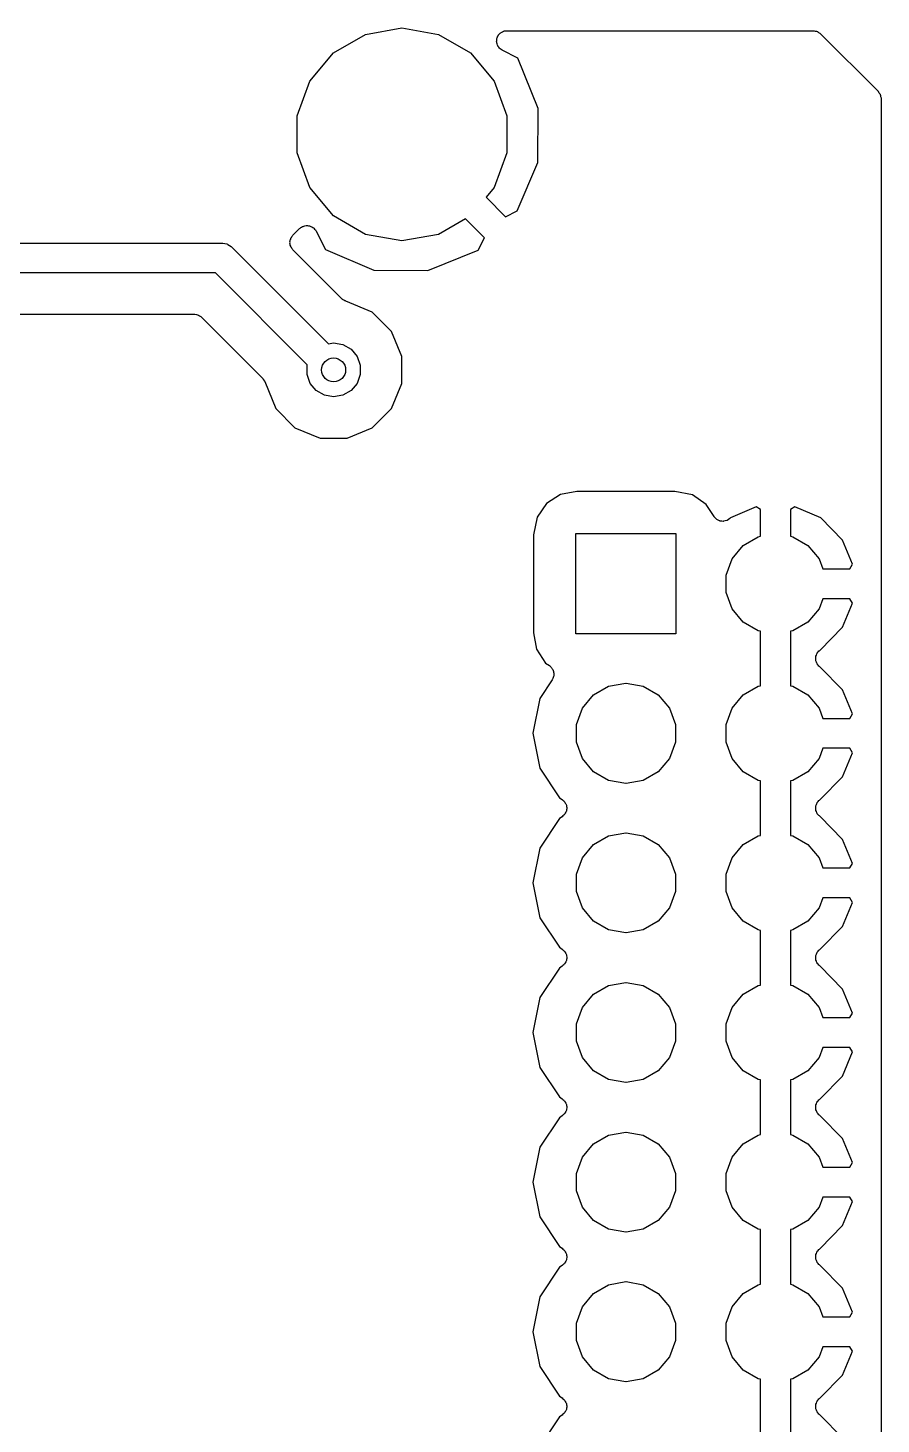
# Model space of a CAD drawing. Extents: x 91.5 to 189.2, y -112.8 to -60.5.
# Drawn here: x 174.74 to 189.22, y -84.68 to -60.97 of the extents above; entities that cross this region are included whole.
import ezdxf

# ---------------------------------------------------------------- set-up
doc = ezdxf.new("R2010")
doc.units = 0
doc.header["$MEASUREMENT"] = 0
doc.layers.add('BLACK', color=7, linetype='CONTINUOUS')

msp = doc.modelspace()

# ---------------------------------------------------------------- linework, layer by layer
at = {"layer": 'Black'}
for p, q in [((179.929, -61.3959), (180.472, -61.0821)), ((180.472, -61.0821), (181.09, -60.9731)), ((181.09, -60.9731), (181.708, -61.0821)), ((181.708, -61.0821), (182.251, -61.3959)), ((182.698, -61.165), (182.701, -61.1547)), ((182.701, -61.1547), (182.703, -61.1439)), ((182.703, -61.1439), (182.712, -61.1263)), ((182.712, -61.1263), (182.718, -61.1077)), ((182.718, -61.1077), (182.725, -61.0994)), ((182.725, -61.0994), (182.73, -61.0896)), ((182.73, -61.0896), (182.745, -61.0762)), ((182.745, -61.0762), (182.758, -61.0611)), ((182.758, -61.0611), (182.767, -61.0556)), ((182.767, -61.0556), (182.775, -61.0481)), ((182.775, -61.0481), (182.793, -61.0405)), ((182.793, -61.0405), (182.81, -61.0306)), ((182.81, -61.0306), (182.821, -61.0287)), ((182.821, -61.0287), (182.831, -61.0244)), ((182.831, -61.0244), (182.851, -61.0234)), ((182.851, -61.0234), (182.87, -61.02)), ((182.87, -61.02), (188.067, -61.02)), ((188.067, -61.02), (188.074, -61.0213)), ((188.074, -61.0213), (188.082, -61.0207)), ((188.082, -61.0207), (188.104, -61.0266)), ((188.104, -61.0266), (188.127, -61.0306)), ((188.127, -61.0306), (188.133, -61.0344)), ((188.133, -61.0344), (188.141, -61.0364)), ((188.141, -61.0364), (188.16, -61.0496)), ((188.16, -61.0496), (188.179, -61.0611)), ((188.179, -61.0611), (188.184, -61.067)), ((188.184, -61.067), (188.191, -61.0714)), ((188.191, -61.0714), (189.169, -62.0493)), ((179.525, -61.8766), (179.929, -61.3959)), ((182.251, -61.3959), (182.655, -61.8766)), ((182.695, -61.2044), (182.698, -61.1848)), ((182.698, -61.215), (182.695, -61.2044)), ((182.698, -61.1848), (182.698, -61.165)), ((182.698, -61.226), (182.698, -61.215)), ((182.704, -61.2445), (182.698, -61.226)), ((182.709, -61.2638), (182.704, -61.2445)), ((182.715, -61.273), (182.709, -61.2638)), ((182.718, -61.2832), (182.715, -61.273)), ((182.731, -61.2984), (182.718, -61.2832)), ((182.742, -61.315), (182.731, -61.2984)), ((182.751, -61.3216), (182.742, -61.315)), ((182.758, -61.3299), (182.751, -61.3216)), ((182.775, -61.3398), (182.758, -61.3299)), ((182.79, -61.3517), (182.775, -61.3398)), ((183.057, -61.4882), (182.79, -61.3517)), ((183.402, -62.34), (183.057, -61.4882)), ((179.311, -62.4662), (179.525, -61.8766)), ((182.655, -61.8766), (182.869, -62.4662)), ((189.169, -62.0493), (189.173, -62.0556)), ((189.173, -62.0556), (189.179, -62.0605)), ((189.179, -62.0605), (189.19, -62.0804)), ((189.19, -62.0804), (189.204, -62.0992)), ((189.204, -62.0992), (189.206, -62.1066)), ((189.206, -62.1066), (189.209, -62.1133)), ((183.394, -63.2581), (183.402, -62.34)), ((189.209, -62.1133), (189.213, -62.1359)), ((189.213, -62.1359), (189.219, -62.1581)), ((189.219, -62.1581), (189.219, -62.1657)), ((189.219, -62.1657), (189.22, -62.1734)), ((189.22, -62.1734), (189.22, -109.274)), ((179.311, -63.0938), (179.311, -62.4662)), ((182.869, -62.4662), (182.869, -63.0938)), ((179.525, -63.6834), (179.311, -63.0938)), ((182.869, -63.0938), (182.655, -63.6834)), ((183.047, -64.077), (183.394, -63.2581)), ((179.929, -64.1641), (179.525, -63.6834)), ((182.655, -63.6834), (182.517, -63.8477)), ((182.517, -63.8477), (182.848, -64.1788)), ((180.472, -64.4779), (179.929, -64.1641)), ((182.165, -64.2141), (181.708, -64.4779)), ((182.489, -64.538), (182.165, -64.2141)), ((182.848, -64.1788), (183.047, -64.077)), ((179.24, -64.4927), (179.353, -64.3802)), ((179.353, -64.3802), (179.363, -64.3732)), ((179.363, -64.3732), (179.371, -64.3643)), ((179.371, -64.3643), (179.387, -64.3558)), ((179.387, -64.3558), (179.403, -64.3452)), ((179.403, -64.3452), (179.414, -64.3421)), ((179.414, -64.3421), (179.425, -64.3365)), ((179.425, -64.3365), (179.444, -64.3342)), ((179.444, -64.3342), (179.461, -64.3294)), ((179.461, -64.3294), (179.474, -64.3305)), ((179.474, -64.3305), (179.486, -64.329)), ((179.486, -64.329), (179.504, -64.3331)), ((179.504, -64.3331), (179.522, -64.3347)), ((179.522, -64.3347), (179.533, -64.3399)), ((179.533, -64.3399), (179.545, -64.3426)), ((179.545, -64.3426), (179.561, -64.3527)), ((179.561, -64.3527), (179.577, -64.3605)), ((179.577, -64.3605), (179.586, -64.3691)), ((179.586, -64.3691), (179.596, -64.3757)), ((179.596, -64.3757), (179.607, -64.3905)), ((179.607, -64.3905), (179.621, -64.4036)), ((179.621, -64.4036), (179.626, -64.4146)), ((179.626, -64.4146), (179.633, -64.4243)), ((179.633, -64.4243), (179.793, -64.737)), ((158.255, -64.626), (178.03, -64.626)), ((178.03, -64.626), (178.041, -64.6279)), ((178.041, -64.6279), (178.052, -64.627)), ((178.052, -64.627), (178.084, -64.6356)), ((178.084, -64.6356), (178.117, -64.6413)), ((178.117, -64.6413), (178.127, -64.6469)), ((178.127, -64.6469), (178.137, -64.6498)), ((178.137, -64.6498), (178.165, -64.6688)), ((178.165, -64.6688), (178.193, -64.6854)), ((178.193, -64.6854), (178.2, -64.694)), ((178.2, -64.694), (178.21, -64.7004)), ((178.21, -64.7004), (179.845, -66.336)), ((179.189, -64.6015), (179.193, -64.5867)), ((179.191, -64.6168), (179.189, -64.6015)), ((179.189, -64.6321), (179.191, -64.6168)), ((179.193, -64.647), (179.189, -64.6321)), ((179.193, -64.5867), (179.195, -64.5714)), ((179.195, -64.6623), (179.193, -64.647)), ((179.195, -64.5714), (179.201, -64.5575)), ((179.201, -64.6762), (179.195, -64.6623)), ((179.201, -64.5575), (179.205, -64.5427)), ((179.205, -64.691), (179.201, -64.6762)), ((179.205, -64.5427), (179.214, -64.5301)), ((179.214, -64.7036), (179.205, -64.691)), ((179.214, -64.5301), (179.22, -64.5162)), ((179.22, -64.7175), (179.214, -64.7036)), ((179.22, -64.5162), (179.231, -64.5053)), ((179.231, -64.5053), (179.24, -64.4927)), ((181.09, -64.5869), (180.472, -64.4779)), ((181.708, -64.4779), (181.09, -64.5869)), ((182.382, -64.7471), (182.489, -64.538)), ((179.231, -64.7284), (179.22, -64.7175)), ((179.24, -64.7409), (179.231, -64.7284)), ((180.071, -65.5716), (179.24, -64.7409)), ((179.793, -64.737), (180.612, -65.0841)), ((181.53, -65.0917), (182.382, -64.7471)), ((177.925, -65.134), (158.15, -65.134)), ((179.482, -66.6907), (177.925, -65.134)), ((180.612, -65.0841), (181.53, -65.0917)), ((180.077, -65.5759), (180.071, -65.5716)), ((180.078, -65.5768), (180.077, -65.5759)), ((180.078, -65.577), (180.078, -65.5768)), ((180.082, -65.5819), (180.078, -65.577)), ((180.102, -65.5934), (180.082, -65.5819)), ((180.121, -65.6066), (180.102, -65.5934)), ((180.127, -65.6082), (180.121, -65.6066)), ((180.129, -65.6096), (180.127, -65.6082)), ((180.132, -65.611), (180.129, -65.6096)), ((180.135, -65.6124), (180.132, -65.611)), ((180.136, -65.6127), (180.135, -65.6124)), ((180.586, -65.7995), (180.136, -65.6127)), ((171.887, -65.834), (177.562, -65.834)), ((177.562, -65.834), (177.57, -65.8353)), ((177.57, -65.8353), (177.577, -65.8347)), ((177.577, -65.8347), (177.6, -65.8406)), ((177.6, -65.8406), (177.622, -65.8446)), ((177.622, -65.8446), (177.629, -65.8484)), ((177.629, -65.8484), (177.636, -65.8504)), ((177.636, -65.8504), (177.655, -65.8636)), ((177.655, -65.8636), (177.675, -65.8751)), ((177.675, -65.8751), (177.68, -65.881)), ((177.68, -65.881), (177.686, -65.8854)), ((177.686, -65.8854), (178.722, -66.9207)), ((180.912, -66.1254), (180.586, -65.7995)), ((181.087, -66.5508), (180.912, -66.1254)), ((179.845, -66.336), (179.93, -66.3211)), ((179.93, -66.3211), (180.087, -66.3487)), ((180.087, -66.3487), (180.225, -66.4284)), ((180.225, -66.4284), (180.327, -66.5505)), ((180.327, -66.5505), (180.382, -66.7003)), ((181.087, -67.0112), (181.087, -66.5508)), ((179.478, -66.7003), (179.482, -66.6907)), ((179.478, -66.8597), (179.478, -66.7003)), ((180.382, -66.7003), (180.382, -66.8597)), ((178.722, -66.9207), (178.724, -66.9239)), ((178.724, -66.9239), (178.727, -66.9263)), ((178.727, -66.9263), (178.741, -66.9488)), ((178.741, -66.9488), (178.756, -66.9706)), ((178.756, -66.9706), (178.757, -66.9744)), ((178.757, -66.9744), (178.76, -66.9778)), ((178.76, -66.9778), (178.948, -67.4346)), ((179.533, -67.0095), (179.478, -66.8597)), ((179.635, -67.1316), (179.533, -67.0095)), ((180.327, -67.0095), (180.225, -67.1316)), ((180.382, -66.8597), (180.327, -67.0095)), ((180.91, -67.4364), (181.087, -67.0112)), ((179.773, -67.2113), (179.635, -67.1316)), ((179.93, -67.2389), (179.773, -67.2113)), ((180.087, -67.2113), (179.93, -67.2389)), ((180.225, -67.1316), (180.087, -67.2113)), ((178.948, -67.4346), (179.274, -67.7605)), ((180.585, -67.7616), (180.91, -67.4364)), ((179.274, -67.7605), (179.699, -67.937)), ((180.159, -67.9374), (180.585, -67.7616)), ((179.699, -67.937), (180.159, -67.9374)), ((183.782, -68.8945), (183.542, -69.0485)), ((184.056, -68.8428), (183.782, -68.8945)), ((185.722, -68.8428), (184.056, -68.8428)), ((186.018, -68.9026), (185.722, -68.8428)), ((186.252, -69.0624), (186.018, -68.9026)), ((183.542, -69.0485), (183.383, -69.2824)), ((186.386, -69.2707), (186.252, -69.0624)), ((187.101, -69.1058), (186.664, -69.2928)), ((187.176, -69.15), (187.101, -69.1058)), ((187.176, -69.6042), (187.176, -69.15)), ((187.759, -69.1058), (187.684, -69.15)), ((187.684, -69.15), (187.684, -69.6042)), ((188.196, -69.2928), (187.759, -69.1058)), ((183.383, -69.2824), (183.323, -69.5776)), ((186.389, -69.274), (186.386, -69.2707)), ((186.391, -69.2781), (186.389, -69.274)), ((186.409, -69.2963), (186.391, -69.2781)), ((186.427, -69.3154), (186.409, -69.2963)), ((186.431, -69.3175), (186.427, -69.3154)), ((186.434, -69.3207), (186.431, -69.3175)), ((186.458, -69.3314), (186.434, -69.3207)), ((186.481, -69.3433), (186.458, -69.3314)), ((186.486, -69.3439), (186.481, -69.3433)), ((186.49, -69.3457), (186.486, -69.3439)), ((186.516, -69.3477), (186.49, -69.3457)), ((186.542, -69.351), (186.516, -69.3477)), ((186.546, -69.35), (186.542, -69.351)), ((186.55, -69.3503), (186.546, -69.35)), ((186.576, -69.3433), (186.55, -69.3503)), ((186.601, -69.3375), (186.576, -69.3433)), ((186.605, -69.3351), (186.601, -69.3375)), ((186.609, -69.3339), (186.605, -69.3351)), ((186.63, -69.3187), (186.609, -69.3339)), ((186.652, -69.3046), (186.63, -69.3187)), ((186.655, -69.3009), (186.652, -69.3046)), ((186.659, -69.2983), (186.655, -69.3009)), ((186.664, -69.2928), (186.659, -69.2983)), ((188.566, -69.6717), (188.196, -69.2928)), ((183.323, -69.5776), (183.323, -71.2436)), ((184.04, -71.26), (184.04, -69.56)), ((184.04, -69.56), (185.74, -69.56)), ((185.74, -69.56), (185.74, -71.26)), ((186.88, -69.7589), (187.136, -69.6113)), ((187.136, -69.6113), (187.176, -69.6042)), ((187.684, -69.6042), (187.724, -69.6113)), ((187.724, -69.6113), (187.98, -69.7589)), ((188.735, -70.0794), (188.566, -69.6717)), ((186.691, -69.985), (186.88, -69.7589)), ((187.98, -69.7589), (188.169, -69.985)), ((186.59, -70.2624), (186.691, -69.985)), ((188.169, -69.985), (188.232, -70.156)), ((188.232, -70.156), (188.69, -70.156)), ((188.69, -70.156), (188.735, -70.0794)), ((186.59, -70.5576), (186.59, -70.2624)), ((186.691, -70.835), (186.59, -70.5576)), ((186.88, -71.0611), (186.691, -70.835)), ((188.169, -70.835), (187.98, -71.0611)), ((188.232, -70.664), (188.169, -70.835)), ((188.69, -70.664), (188.232, -70.664)), ((188.566, -71.1483), (188.735, -70.7406)), ((188.735, -70.7406), (188.69, -70.664)), ((187.136, -71.2087), (186.88, -71.0611)), ((187.98, -71.0611), (187.724, -71.2087)), ((183.323, -71.2436), (183.375, -71.5183)), ((185.74, -71.26), (184.04, -71.26)), ((187.176, -71.2158), (187.136, -71.2087)), ((187.176, -72.1442), (187.176, -71.2158)), ((187.724, -71.2087), (187.684, -71.2158)), ((187.684, -71.2158), (187.684, -72.1442)), ((188.188, -71.5354), (188.566, -71.1483)), ((183.375, -71.5183), (183.528, -71.7576)), ((188.134, -71.593), (188.138, -71.5839)), ((188.138, -71.5839), (188.152, -71.5687)), ((188.152, -71.5687), (188.165, -71.552)), ((188.165, -71.552), (188.173, -71.5467)), ((188.173, -71.5467), (188.18, -71.5395)), ((188.18, -71.5395), (188.188, -71.5354)), ((183.528, -71.7576), (183.591, -71.8004)), ((183.591, -71.8004), (183.602, -71.8105)), ((183.602, -71.8105), (183.614, -71.8185)), ((183.614, -71.8185), (183.623, -71.8316)), ((188.111, -71.6592), (188.114, -71.6498)), ((188.112, -71.68), (188.111, -71.6592)), ((188.111, -71.7008), (188.112, -71.68)), ((188.114, -71.7102), (188.111, -71.7008)), ((188.114, -71.64), (188.122, -71.6208)), ((188.114, -71.6498), (188.114, -71.64)), ((188.114, -71.72), (188.114, -71.7102)), ((188.122, -71.7392), (188.114, -71.72)), ((188.122, -71.6208), (188.128, -71.6008)), ((188.128, -71.7592), (188.122, -71.7392)), ((188.128, -71.6008), (188.134, -71.593)), ((188.134, -71.767), (188.128, -71.7592)), ((188.138, -71.7761), (188.134, -71.767)), ((188.152, -71.7913), (188.138, -71.7761)), ((188.165, -71.808), (188.152, -71.7913)), ((188.173, -71.8133), (188.165, -71.808)), ((188.18, -71.8205), (188.173, -71.8133)), ((188.188, -71.8246), (188.18, -71.8205)), ((188.566, -72.2117), (188.188, -71.8246)), ((183.638, -72.0428), (183.427, -72.3582)), ((183.623, -71.8316), (183.635, -71.843)), ((183.635, -71.843), (183.641, -71.856)), ((183.644, -72.0296), (183.638, -72.0428)), ((183.641, -71.856), (183.65, -71.8677)), ((183.652, -72.0176), (183.644, -72.0296)), ((183.65, -71.8677), (183.654, -71.8833)), ((183.656, -72.0019), (183.652, -72.0176)), ((183.654, -71.8833), (183.661, -71.8979)), ((183.663, -71.987), (183.656, -72.0019)), ((183.661, -71.8979), (183.663, -71.9123)), ((183.663, -71.9123), (183.667, -71.9262)), ((183.664, -71.9726), (183.663, -71.987)), ((183.667, -71.9586), (183.664, -71.9726)), ((183.667, -71.9262), (183.666, -71.9424)), ((183.666, -71.9424), (183.667, -71.9586)), ((184.151, -72.525), (184.34, -72.2989)), ((184.34, -72.2989), (184.596, -72.1513)), ((184.596, -72.1513), (184.887, -72.1)), ((184.887, -72.1), (184.893, -72.1)), ((184.893, -72.1), (185.184, -72.1513)), ((185.184, -72.1513), (185.44, -72.2989)), ((185.44, -72.2989), (185.629, -72.525)), ((186.691, -72.525), (186.88, -72.2989)), ((186.88, -72.2989), (187.136, -72.1513)), ((187.136, -72.1513), (187.176, -72.1442)), ((187.684, -72.1442), (187.724, -72.1513)), ((187.724, -72.1513), (187.98, -72.2989)), ((187.98, -72.2989), (188.169, -72.525)), ((188.735, -72.6194), (188.566, -72.2117)), ((183.427, -72.3582), (183.31, -72.95)), ((184.05, -72.8024), (184.151, -72.525)), ((185.629, -72.525), (185.73, -72.8024)), ((186.59, -72.8024), (186.691, -72.525)), ((188.169, -72.525), (188.232, -72.696)), ((188.232, -72.696), (188.69, -72.696)), ((188.69, -72.696), (188.735, -72.6194)), ((183.31, -72.95), (183.427, -73.5418)), ((184.05, -73.0976), (184.05, -72.8024)), ((185.73, -72.8024), (185.73, -73.0976)), ((186.59, -73.0976), (186.59, -72.8024)), ((184.151, -73.375), (184.05, -73.0976)), ((185.73, -73.0976), (185.629, -73.375)), ((186.691, -73.375), (186.59, -73.0976)), ((188.232, -73.204), (188.169, -73.375)), ((188.69, -73.204), (188.232, -73.204)), ((188.735, -73.2806), (188.69, -73.204)), ((184.34, -73.6011), (184.151, -73.375)), ((185.629, -73.375), (185.44, -73.6011)), ((186.88, -73.6011), (186.691, -73.375)), ((188.169, -73.375), (187.98, -73.6011)), ((188.566, -73.6883), (188.735, -73.2806)), ((183.427, -73.5418), (183.763, -74.0436)), ((184.596, -73.7487), (184.34, -73.6011)), ((185.44, -73.6011), (185.184, -73.7487)), ((187.136, -73.7487), (186.88, -73.6011)), ((187.98, -73.6011), (187.724, -73.7487)), ((188.188, -74.0754), (188.566, -73.6883)), ((184.887, -73.8), (184.596, -73.7487)), ((184.893, -73.8), (184.887, -73.8)), ((185.184, -73.7487), (184.893, -73.8)), ((187.176, -73.7558), (187.136, -73.7487)), ((187.176, -74.6842), (187.176, -73.7558)), ((187.724, -73.7487), (187.684, -73.7558)), ((187.684, -73.7558), (187.684, -74.6842)), ((183.763, -74.0436), (183.808, -74.0741)), ((183.808, -74.0741), (183.822, -74.0873)), ((183.822, -74.0873), (183.838, -74.0986)), ((183.838, -74.0986), (183.844, -74.1082)), ((183.844, -74.1082), (183.852, -74.1162)), ((183.852, -74.1162), (183.861, -74.1334)), ((183.861, -74.1334), (183.871, -74.1493)), ((183.871, -74.1493), (183.874, -74.1605)), ((183.874, -74.1605), (183.879, -74.1709)), ((183.879, -74.1709), (183.881, -74.1899)), ((183.881, -74.1899), (183.886, -74.2085)), ((188.111, -74.1992), (188.114, -74.1898)), ((188.114, -74.18), (188.122, -74.1608)), ((188.114, -74.1898), (188.114, -74.18)), ((188.122, -74.1608), (188.128, -74.1408)), ((188.128, -74.1408), (188.134, -74.133)), ((188.134, -74.133), (188.138, -74.1239)), ((188.138, -74.1239), (188.152, -74.1087)), ((188.152, -74.1087), (188.165, -74.092)), ((188.165, -74.092), (188.173, -74.0867)), ((188.173, -74.0867), (188.18, -74.0795)), ((188.18, -74.0795), (188.188, -74.0754)), ((183.763, -74.3964), (183.427, -74.8982)), ((183.808, -74.3659), (183.763, -74.3964)), ((183.822, -74.3527), (183.808, -74.3659)), ((183.838, -74.3414), (183.822, -74.3527)), ((183.844, -74.3318), (183.838, -74.3414)), ((183.852, -74.3238), (183.844, -74.3318)), ((183.861, -74.3066), (183.852, -74.3238)), ((183.871, -74.2907), (183.861, -74.3066)), ((183.874, -74.2795), (183.871, -74.2907)), ((183.879, -74.2691), (183.874, -74.2795)), ((183.881, -74.2501), (183.879, -74.2691)), ((183.886, -74.2315), (183.881, -74.2501)), ((183.886, -74.2085), (183.885, -74.22)), ((183.885, -74.22), (183.886, -74.2315)), ((188.112, -74.22), (188.111, -74.1992)), ((188.111, -74.2408), (188.112, -74.22)), ((188.114, -74.2502), (188.111, -74.2408)), ((188.114, -74.26), (188.114, -74.2502)), ((188.122, -74.2792), (188.114, -74.26)), ((188.128, -74.2992), (188.122, -74.2792)), ((188.134, -74.307), (188.128, -74.2992)), ((188.138, -74.3161), (188.134, -74.307)), ((188.152, -74.3313), (188.138, -74.3161)), ((188.165, -74.348), (188.152, -74.3313)), ((188.173, -74.3533), (188.165, -74.348)), ((188.18, -74.3605), (188.173, -74.3533)), ((188.188, -74.3646), (188.18, -74.3605)), ((188.566, -74.7517), (188.188, -74.3646)), ((184.596, -74.6913), (184.887, -74.64)), ((184.887, -74.64), (184.893, -74.64)), ((184.893, -74.64), (185.184, -74.6913)), ((183.427, -74.8982), (183.31, -75.49)), ((184.151, -75.065), (184.34, -74.8389)), ((184.34, -74.8389), (184.596, -74.6913)), ((185.184, -74.6913), (185.44, -74.8389)), ((185.44, -74.8389), (185.629, -75.065)), ((186.691, -75.065), (186.88, -74.8389)), ((186.88, -74.8389), (187.136, -74.6913)), ((187.136, -74.6913), (187.176, -74.6842)), ((187.684, -74.6842), (187.724, -74.6913)), ((187.724, -74.6913), (187.98, -74.8389)), ((187.98, -74.8389), (188.169, -75.065)), ((188.735, -75.1594), (188.566, -74.7517)), ((184.05, -75.3424), (184.151, -75.065)), ((185.629, -75.065), (185.73, -75.3424)), ((186.59, -75.3424), (186.691, -75.065)), ((188.169, -75.065), (188.232, -75.236)), ((184.05, -75.6376), (184.05, -75.3424)), ((185.73, -75.3424), (185.73, -75.6376)), ((186.59, -75.6376), (186.59, -75.3424)), ((188.232, -75.236), (188.69, -75.236)), ((188.69, -75.236), (188.735, -75.1594)), ((183.31, -75.49), (183.427, -76.0818)), ((184.151, -75.915), (184.05, -75.6376)), ((185.73, -75.6376), (185.629, -75.915)), ((186.691, -75.915), (186.59, -75.6376)), ((188.232, -75.744), (188.169, -75.915)), ((188.69, -75.744), (188.232, -75.744)), ((188.566, -76.2283), (188.735, -75.8206)), ((188.735, -75.8206), (188.69, -75.744)), ((183.427, -76.0818), (183.763, -76.5836)), ((184.34, -76.1411), (184.151, -75.915)), ((185.629, -75.915), (185.44, -76.1411)), ((186.88, -76.1411), (186.691, -75.915)), ((188.169, -75.915), (187.98, -76.1411)), ((184.596, -76.2887), (184.34, -76.1411)), ((184.887, -76.34), (184.596, -76.2887)), ((185.184, -76.2887), (184.893, -76.34)), ((185.44, -76.1411), (185.184, -76.2887)), ((187.136, -76.2887), (186.88, -76.1411)), ((187.176, -76.2958), (187.136, -76.2887)), ((187.176, -77.2242), (187.176, -76.2958)), ((187.724, -76.2887), (187.684, -76.2958)), ((187.684, -76.2958), (187.684, -77.2242)), ((187.98, -76.1411), (187.724, -76.2887)), ((188.188, -76.6154), (188.566, -76.2283)), ((184.893, -76.34), (184.887, -76.34)), ((183.763, -76.5836), (183.808, -76.6141)), ((183.808, -76.6141), (183.822, -76.6273)), ((183.822, -76.6273), (183.838, -76.6386)), ((183.838, -76.6386), (183.844, -76.6482)), ((183.844, -76.6482), (183.852, -76.6562)), ((183.852, -76.6562), (183.861, -76.6734)), ((183.861, -76.6734), (183.871, -76.6893)), ((183.871, -76.6893), (183.874, -76.7005)), ((183.874, -76.7005), (183.879, -76.7109)), ((183.879, -76.7109), (183.881, -76.7299)), ((183.881, -76.7901), (183.879, -76.8091)), ((183.881, -76.7299), (183.886, -76.7485)), ((183.886, -76.7715), (183.881, -76.7901)), ((183.886, -76.7485), (183.885, -76.76)), ((183.885, -76.76), (183.886, -76.7715)), ((188.111, -76.7392), (188.114, -76.7298)), ((188.112, -76.76), (188.111, -76.7392)), ((188.111, -76.7808), (188.112, -76.76)), ((188.114, -76.7902), (188.111, -76.7808)), ((188.114, -76.72), (188.122, -76.7008)), ((188.114, -76.7298), (188.114, -76.72)), ((188.114, -76.8), (188.114, -76.7902)), ((188.122, -76.8192), (188.114, -76.8)), ((188.122, -76.7008), (188.128, -76.6808)), ((188.128, -76.6808), (188.134, -76.673)), ((188.134, -76.673), (188.138, -76.6639)), ((188.138, -76.6639), (188.152, -76.6487)), ((188.152, -76.6487), (188.165, -76.632)), ((188.165, -76.632), (188.173, -76.6267)), ((188.173, -76.6267), (188.18, -76.6195)), ((188.18, -76.6195), (188.188, -76.6154)), ((183.763, -76.9364), (183.427, -77.4382)), ((183.808, -76.9059), (183.763, -76.9364)), ((183.822, -76.8927), (183.808, -76.9059)), ((183.838, -76.8814), (183.822, -76.8927)), ((183.844, -76.8718), (183.838, -76.8814)), ((183.852, -76.8638), (183.844, -76.8718)), ((183.861, -76.8466), (183.852, -76.8638)), ((183.871, -76.8307), (183.861, -76.8466)), ((183.874, -76.8195), (183.871, -76.8307)), ((183.879, -76.8091), (183.874, -76.8195)), ((188.128, -76.8392), (188.122, -76.8192)), ((188.134, -76.847), (188.128, -76.8392)), ((188.138, -76.8561), (188.134, -76.847)), ((188.152, -76.8713), (188.138, -76.8561)), ((188.165, -76.888), (188.152, -76.8713)), ((188.173, -76.8933), (188.165, -76.888)), ((188.18, -76.9005), (188.173, -76.8933)), ((188.188, -76.9046), (188.18, -76.9005)), ((188.566, -77.2917), (188.188, -76.9046)), ((184.34, -77.3789), (184.596, -77.2313)), ((184.596, -77.2313), (184.887, -77.18)), ((184.887, -77.18), (184.893, -77.18)), ((184.893, -77.18), (185.184, -77.2313)), ((185.184, -77.2313), (185.44, -77.3789)), ((186.88, -77.3789), (187.136, -77.2313)), ((187.136, -77.2313), (187.176, -77.2242)), ((187.684, -77.2242), (187.724, -77.2313)), ((187.724, -77.2313), (187.98, -77.3789)), ((183.427, -77.4382), (183.31, -78.03)), ((184.151, -77.605), (184.34, -77.3789)), ((185.44, -77.3789), (185.629, -77.605)), ((186.691, -77.605), (186.88, -77.3789)), ((187.98, -77.3789), (188.169, -77.605)), ((188.735, -77.6994), (188.566, -77.2917)), ((184.05, -77.8824), (184.151, -77.605)), ((185.629, -77.605), (185.73, -77.8824)), ((186.59, -77.8824), (186.691, -77.605)), ((188.169, -77.605), (188.232, -77.776)), ((188.69, -77.776), (188.735, -77.6994)), ((184.05, -78.1776), (184.05, -77.8824)), ((185.73, -77.8824), (185.73, -78.1776)), ((186.59, -78.1776), (186.59, -77.8824)), ((188.232, -77.776), (188.69, -77.776)), ((183.31, -78.03), (183.427, -78.6218)), ((184.151, -78.455), (184.05, -78.1776)), ((185.73, -78.1776), (185.629, -78.455)), ((186.691, -78.455), (186.59, -78.1776)), ((184.34, -78.6811), (184.151, -78.455)), ((185.629, -78.455), (185.44, -78.6811)), ((186.88, -78.6811), (186.691, -78.455)), ((188.169, -78.455), (187.98, -78.6811)), ((188.232, -78.284), (188.169, -78.455)), ((188.69, -78.284), (188.232, -78.284)), ((188.566, -78.7683), (188.735, -78.3606)), ((188.735, -78.3606), (188.69, -78.284)), ((183.427, -78.6218), (183.763, -79.1236)), ((184.596, -78.8287), (184.34, -78.6811)), ((185.44, -78.6811), (185.184, -78.8287)), ((187.136, -78.8287), (186.88, -78.6811)), ((187.98, -78.6811), (187.724, -78.8287)), ((184.887, -78.88), (184.596, -78.8287)), ((184.893, -78.88), (184.887, -78.88)), ((185.184, -78.8287), (184.893, -78.88)), ((187.176, -78.8358), (187.136, -78.8287)), ((187.176, -79.7642), (187.176, -78.8358)), ((187.724, -78.8287), (187.684, -78.8358)), ((187.684, -78.8358), (187.684, -79.7642)), ((188.188, -79.1554), (188.566, -78.7683)), ((183.763, -79.1236), (183.808, -79.1541)), ((183.808, -79.1541), (183.822, -79.1673)), ((183.822, -79.1673), (183.838, -79.1786)), ((188.152, -79.1887), (188.165, -79.172)), ((188.165, -79.172), (188.173, -79.1667)), ((188.173, -79.1667), (188.18, -79.1595)), ((188.18, -79.1595), (188.188, -79.1554)), ((183.838, -79.1786), (183.844, -79.1882)), ((183.844, -79.4118), (183.838, -79.4214)), ((183.844, -79.1882), (183.852, -79.1962)), ((183.852, -79.4038), (183.844, -79.4118)), ((183.852, -79.1962), (183.861, -79.2134)), ((183.861, -79.3866), (183.852, -79.4038)), ((183.861, -79.2134), (183.871, -79.2293)), ((183.871, -79.3707), (183.861, -79.3866)), ((183.871, -79.2293), (183.874, -79.2405)), ((183.874, -79.3595), (183.871, -79.3707)), ((183.874, -79.2405), (183.879, -79.2509)), ((183.879, -79.3491), (183.874, -79.3595)), ((183.879, -79.2509), (183.881, -79.2699)), ((183.881, -79.3301), (183.879, -79.3491)), ((183.881, -79.2699), (183.886, -79.2885)), ((183.886, -79.3115), (183.881, -79.3301)), ((183.886, -79.2885), (183.885, -79.3)), ((183.885, -79.3), (183.886, -79.3115)), ((188.111, -79.2792), (188.114, -79.2698)), ((188.112, -79.3), (188.111, -79.2792)), ((188.111, -79.3208), (188.112, -79.3)), ((188.114, -79.3302), (188.111, -79.3208)), ((188.114, -79.26), (188.122, -79.2408)), ((188.114, -79.2698), (188.114, -79.26)), ((188.114, -79.34), (188.114, -79.3302)), ((188.122, -79.3592), (188.114, -79.34)), ((188.122, -79.2408), (188.128, -79.2208)), ((188.128, -79.3792), (188.122, -79.3592)), ((188.128, -79.2208), (188.134, -79.213)), ((188.134, -79.387), (188.128, -79.3792)), ((188.134, -79.213), (188.138, -79.2039)), ((188.138, -79.3961), (188.134, -79.387)), ((188.138, -79.2039), (188.152, -79.1887)), ((188.152, -79.4113), (188.138, -79.3961)), ((188.165, -79.428), (188.152, -79.4113)), ((183.763, -79.4764), (183.427, -79.9782)), ((183.808, -79.4459), (183.763, -79.4764)), ((183.822, -79.4327), (183.808, -79.4459)), ((183.838, -79.4214), (183.822, -79.4327)), ((188.173, -79.4333), (188.165, -79.428)), ((188.18, -79.4405), (188.173, -79.4333)), ((188.188, -79.4446), (188.18, -79.4405)), ((188.566, -79.8317), (188.188, -79.4446)), ((184.34, -79.9189), (184.596, -79.7713)), ((184.596, -79.7713), (184.887, -79.72)), ((184.887, -79.72), (184.893, -79.72)), ((184.893, -79.72), (185.184, -79.7713)), ((185.184, -79.7713), (185.44, -79.9189)), ((186.88, -79.9189), (187.136, -79.7713)), ((187.136, -79.7713), (187.176, -79.7642)), ((187.684, -79.7642), (187.724, -79.7713)), ((187.724, -79.7713), (187.98, -79.9189)), ((188.735, -80.2394), (188.566, -79.8317)), ((183.427, -79.9782), (183.31, -80.57)), ((184.151, -80.145), (184.34, -79.9189)), ((185.44, -79.9189), (185.629, -80.145)), ((186.691, -80.145), (186.88, -79.9189)), ((187.98, -79.9189), (188.169, -80.145)), ((184.05, -80.4224), (184.151, -80.145)), ((185.629, -80.145), (185.73, -80.4224)), ((186.59, -80.4224), (186.691, -80.145)), ((188.169, -80.145), (188.232, -80.316)), ((188.232, -80.316), (188.69, -80.316)), ((188.69, -80.316), (188.735, -80.2394)), ((183.31, -80.57), (183.427, -81.1618)), ((184.05, -80.7176), (184.05, -80.4224)), ((185.73, -80.4224), (185.73, -80.7176)), ((186.59, -80.7176), (186.59, -80.4224)), ((184.151, -80.995), (184.05, -80.7176)), ((185.73, -80.7176), (185.629, -80.995)), ((186.691, -80.995), (186.59, -80.7176)), ((188.232, -80.824), (188.169, -80.995)), ((188.69, -80.824), (188.232, -80.824)), ((188.735, -80.9006), (188.69, -80.824)), ((184.34, -81.2211), (184.151, -80.995)), ((185.629, -80.995), (185.44, -81.2211)), ((186.88, -81.2211), (186.691, -80.995)), ((188.169, -80.995), (187.98, -81.2211)), ((188.566, -81.3083), (188.735, -80.9006)), ((183.427, -81.1618), (183.763, -81.6636)), ((184.596, -81.3687), (184.34, -81.2211)), ((185.44, -81.2211), (185.184, -81.3687)), ((187.136, -81.3687), (186.88, -81.2211)), ((187.98, -81.2211), (187.724, -81.3687)), ((188.188, -81.6954), (188.566, -81.3083)), ((184.887, -81.42), (184.596, -81.3687)), ((184.893, -81.42), (184.887, -81.42)), ((185.184, -81.3687), (184.893, -81.42)), ((187.176, -81.3758), (187.136, -81.3687)), ((187.176, -82.3042), (187.176, -81.3758)), ((187.724, -81.3687), (187.684, -81.3758)), ((187.684, -81.3758), (187.684, -82.3042)), ((183.763, -81.6636), (183.808, -81.6941)), ((183.808, -81.6941), (183.822, -81.7073)), ((183.822, -81.7073), (183.838, -81.7186)), ((183.838, -81.7186), (183.844, -81.7282)), ((183.844, -81.7282), (183.852, -81.7362)), ((183.852, -81.7362), (183.861, -81.7534)), ((183.861, -81.7534), (183.871, -81.7693)), ((183.871, -81.7693), (183.874, -81.7805)), ((183.874, -81.7805), (183.879, -81.7909)), ((188.114, -81.8), (188.122, -81.7808)), ((188.122, -81.7808), (188.128, -81.7608)), ((188.128, -81.7608), (188.134, -81.753)), ((188.134, -81.753), (188.138, -81.7439)), ((188.138, -81.7439), (188.152, -81.7287)), ((188.152, -81.7287), (188.165, -81.712)), ((188.165, -81.712), (188.173, -81.7067)), ((188.173, -81.7067), (188.18, -81.6995)), ((188.18, -81.6995), (188.188, -81.6954)), ((183.763, -82.0164), (183.427, -82.5182)), ((183.808, -81.9859), (183.763, -82.0164)), ((183.822, -81.9727), (183.808, -81.9859)), ((183.838, -81.9614), (183.822, -81.9727)), ((183.844, -81.9518), (183.838, -81.9614)), ((183.852, -81.9438), (183.844, -81.9518)), ((183.861, -81.9266), (183.852, -81.9438)), ((183.871, -81.9107), (183.861, -81.9266)), ((183.874, -81.8995), (183.871, -81.9107)), ((183.879, -81.8891), (183.874, -81.8995)), ((183.879, -81.7909), (183.881, -81.8099)), ((183.881, -81.8701), (183.879, -81.8891)), ((183.881, -81.8099), (183.886, -81.8285)), ((183.886, -81.8515), (183.881, -81.8701)), ((183.886, -81.8285), (183.885, -81.84)), ((183.885, -81.84), (183.886, -81.8515)), ((188.111, -81.8192), (188.114, -81.8098)), ((188.112, -81.84), (188.111, -81.8192)), ((188.111, -81.8608), (188.112, -81.84)), ((188.114, -81.8702), (188.111, -81.8608)), ((188.114, -81.8098), (188.114, -81.8)), ((188.114, -81.88), (188.114, -81.8702)), ((188.122, -81.8992), (188.114, -81.88)), ((188.128, -81.9192), (188.122, -81.8992)), ((188.134, -81.927), (188.128, -81.9192)), ((188.138, -81.9361), (188.134, -81.927)), ((188.152, -81.9513), (188.138, -81.9361)), ((188.165, -81.968), (188.152, -81.9513)), ((188.173, -81.9733), (188.165, -81.968)), ((188.18, -81.9805), (188.173, -81.9733)), ((188.188, -81.9846), (188.18, -81.9805)), ((188.566, -82.3717), (188.188, -81.9846)), ((184.151, -82.685), (184.34, -82.4589)), ((184.34, -82.4589), (184.596, -82.3113)), ((184.596, -82.3113), (184.887, -82.26)), ((184.887, -82.26), (184.893, -82.26)), ((184.893, -82.26), (185.184, -82.3113)), ((185.184, -82.3113), (185.44, -82.4589)), ((185.44, -82.4589), (185.629, -82.685)), ((186.691, -82.685), (186.88, -82.4589)), ((186.88, -82.4589), (187.136, -82.3113)), ((187.136, -82.3113), (187.176, -82.3042)), ((187.684, -82.3042), (187.724, -82.3113)), ((187.724, -82.3113), (187.98, -82.4589)), ((187.98, -82.4589), (188.169, -82.685)), ((188.735, -82.7794), (188.566, -82.3717)), ((183.427, -82.5182), (183.31, -83.11)), ((184.05, -82.9624), (184.151, -82.685)), ((185.629, -82.685), (185.73, -82.9624)), ((186.59, -82.9624), (186.691, -82.685)), ((188.169, -82.685), (188.232, -82.856)), ((184.05, -83.2576), (184.05, -82.9624)), ((185.73, -82.9624), (185.73, -83.2576)), ((186.59, -83.2576), (186.59, -82.9624)), ((188.232, -82.856), (188.69, -82.856)), ((188.69, -82.856), (188.735, -82.7794)), ((183.31, -83.11), (183.427, -83.7018)), ((184.151, -83.535), (184.05, -83.2576)), ((185.73, -83.2576), (185.629, -83.535)), ((186.691, -83.535), (186.59, -83.2576)), ((188.232, -83.364), (188.169, -83.535)), ((188.69, -83.364), (188.232, -83.364)), ((188.566, -83.8483), (188.735, -83.4406)), ((188.735, -83.4406), (188.69, -83.364)), ((184.34, -83.7611), (184.151, -83.535)), ((185.629, -83.535), (185.44, -83.7611)), ((186.88, -83.7611), (186.691, -83.535)), ((188.169, -83.535), (187.98, -83.7611)), ((183.427, -83.7018), (183.763, -84.2036)), ((184.596, -83.9087), (184.34, -83.7611)), ((184.887, -83.96), (184.596, -83.9087)), ((185.184, -83.9087), (184.893, -83.96)), ((185.44, -83.7611), (185.184, -83.9087)), ((187.136, -83.9087), (186.88, -83.7611)), ((187.176, -83.9158), (187.136, -83.9087)), ((187.176, -84.8442), (187.176, -83.9158)), ((187.724, -83.9087), (187.684, -83.9158)), ((187.684, -83.9158), (187.684, -84.8442)), ((187.98, -83.7611), (187.724, -83.9087)), ((188.188, -84.2354), (188.566, -83.8483)), ((184.893, -83.96), (184.887, -83.96)), ((183.763, -84.2036), (183.808, -84.2341)), ((183.808, -84.2341), (183.822, -84.2473)), ((183.822, -84.2473), (183.838, -84.2586)), ((183.838, -84.2586), (183.844, -84.2682)), ((183.844, -84.2682), (183.852, -84.2762)), ((183.852, -84.2762), (183.861, -84.2934)), ((183.861, -84.2934), (183.871, -84.3093)), ((183.871, -84.3093), (183.874, -84.3205)), ((183.874, -84.3205), (183.879, -84.3309)), ((183.879, -84.3309), (183.881, -84.3499)), ((183.881, -84.3499), (183.886, -84.3685)), ((183.886, -84.3685), (183.885, -84.38)), ((183.885, -84.38), (183.886, -84.3915)), ((188.111, -84.3592), (188.114, -84.3498)), ((188.112, -84.38), (188.111, -84.3592)), ((188.111, -84.4008), (188.112, -84.38)), ((188.114, -84.34), (188.122, -84.3208)), ((188.114, -84.3498), (188.114, -84.34)), ((188.122, -84.3208), (188.128, -84.3008)), ((188.128, -84.3008), (188.134, -84.293)), ((188.134, -84.293), (188.138, -84.2839)), ((188.138, -84.2839), (188.152, -84.2687)), ((188.152, -84.2687), (188.165, -84.252)), ((188.165, -84.252), (188.173, -84.2467)), ((188.173, -84.2467), (188.18, -84.2395)), ((188.18, -84.2395), (188.188, -84.2354)), ((183.763, -84.5564), (183.427, -85.0582)), ((183.808, -84.5259), (183.763, -84.5564)), ((183.822, -84.5127), (183.808, -84.5259)), ((183.838, -84.5014), (183.822, -84.5127)), ((183.844, -84.4918), (183.838, -84.5014)), ((183.852, -84.4838), (183.844, -84.4918)), ((183.861, -84.4666), (183.852, -84.4838)), ((183.871, -84.4507), (183.861, -84.4666)), ((183.874, -84.4395), (183.871, -84.4507)), ((183.879, -84.4291), (183.874, -84.4395)), ((183.881, -84.4101), (183.879, -84.4291)), ((183.886, -84.3915), (183.881, -84.4101)), ((188.114, -84.4102), (188.111, -84.4008)), ((188.114, -84.42), (188.114, -84.4102)), ((188.122, -84.4392), (188.114, -84.42)), ((188.128, -84.4592), (188.122, -84.4392)), ((188.134, -84.467), (188.128, -84.4592)), ((188.138, -84.4761), (188.134, -84.467)), ((188.152, -84.4913), (188.138, -84.4761)), ((188.165, -84.508), (188.152, -84.4913)), ((188.173, -84.5133), (188.165, -84.508)), ((188.18, -84.5205), (188.173, -84.5133)), ((188.188, -84.5246), (188.18, -84.5205)), ((188.566, -84.9117), (188.188, -84.5246))]:
    msp.add_line(p, q, dxfattribs=at)
msp.add_circle((179.93, -66.78), 0.2032, dxfattribs=at)

doc.saveas('drawing.dxf')
